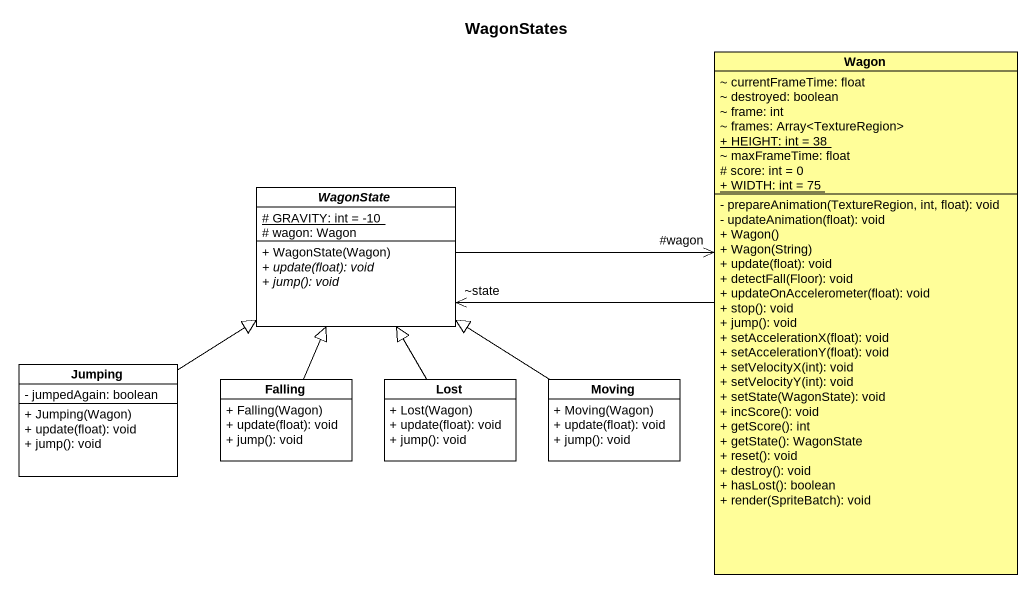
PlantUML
@startuml
title WagonStates
hide circle
hide empty members
skinparam classAttributeIconSize 0
class Wagon #FFFE99 {
  ~ currentFrameTime: float
  ~ destroyed: boolean
  ~ frame: int
  ~ frames: Array<TextureRegion>
  {static} + HEIGHT: int = 38
  ~ maxFrameTime: float
  # score: int = 0
  {static} + WIDTH: int = 75
  - prepareAnimation(TextureRegion, int, float): void
  - updateAnimation(float): void
  + Wagon()
  + Wagon(String)
  + update(float): void
  + detectFall(Floor): void
  + updateOnAccelerometer(float): void
  + stop(): void
  + jump(): void
  + setAccelerationX(float): void
  + setAccelerationY(float): void
  + setVelocityX(int): void
  + setVelocityY(int): void
  + setState(WagonState): void
  + incScore(): void
  + getScore(): int
  + getState(): WagonState
  + reset(): void
  + destroy(): void
  + hasLost(): boolean
  + render(SpriteBatch): void
}
abstract class WagonState {
  {static} # GRAVITY: int = -10
  # wagon: Wagon
  + WagonState(Wagon)
  {abstract} + update(float): void
  {abstract} + jump(): void
}
class Jumping {
  - jumpedAgain: boolean
  + Jumping(Wagon)
  + update(float): void
  + jump(): void
}
class Falling {
  + Falling(Wagon)
  + update(float): void
  + jump(): void
}
class Lost {
  + Lost(Wagon)
  + update(float): void
  + jump(): void
}
class Moving {
  + Moving(Wagon)
  + update(float): void
  + jump(): void
}
Wagon -left-> "~state" WagonState
WagonState -right-> "#wagon" Wagon
Jumping -up-|> WagonState
Falling -up-|> WagonState
Lost -up-|> WagonState
Moving -up-|> WagonState
@enduml
